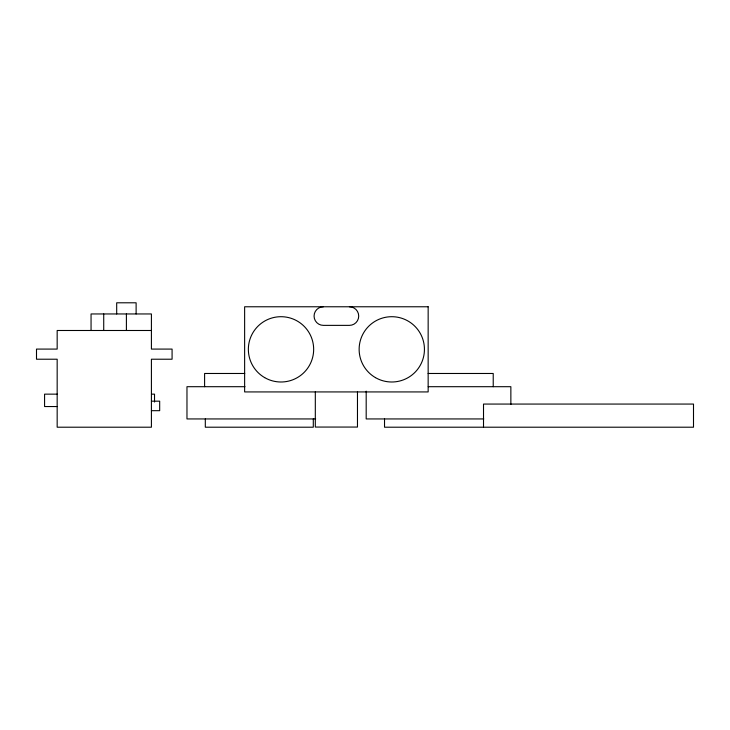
<?xml version="1.0" encoding="UTF-8"?>
<svg xmlns="http://www.w3.org/2000/svg" width="730" height="730" viewBox="0 0 730 730"><rect width="100%" height="100%" fill="white"/><g stroke="black" fill="none" stroke-linecap="round" stroke-linejoin="round"><path stroke-width="1.09" d="M151.411 330.489L57.168 330.489L57.168 349.086L36.5 349.086L36.5 359.215L57.168 359.215L57.168 427.205L151.411 427.205L151.411 359.215L172.079 359.215L172.079 349.086L151.411 349.086L151.411 313.955L91.058 313.955L91.058 330.489M244.751 373.477L204.601 373.477L204.601 386.699M428.108 373.477L493.224 373.477L493.224 386.699M244.988 386.699L186.971 386.699L186.971 418.938L315.679 418.938M428.209 386.699L510.863 386.699L510.863 404.493M57.241 394.145L44.576 394.145L44.576 406.546L57.241 406.546M152.032 394.145L154.523 394.145L154.523 402.029M151.411 401.171L159.678 401.171L159.678 410.68L151.411 410.68M483.762 418.938L366.186 418.938L366.186 391.152M483.515 427.205L483.515 404.064L693.5 404.064L693.5 427.205L384.527 427.205L384.527 418.938M357.472 391.818L357.472 427.059L315.314 427.059L315.314 391.818M313.298 418.938L313.298 427.205L205.312 427.205L205.312 418.938M136.118 313.955L136.118 302.795L116.691 302.795L116.691 313.955M126.4 313.955L126.4 330.489M103.724 313.955L103.724 330.489M323.372 306.773A9.298 9.298 0 0 0 314.073 316.072A9.298 9.298 0 0 0 323.372 325.37L349.415 325.37A9.298 9.298 0 0 0 358.713 316.072A9.298 9.298 0 0 0 349.415 306.773M428.154 306.773L244.632 306.773L244.632 391.928L428.154 391.928L428.154 306.773M264.68 377.629A32.658 32.658 0 0 0 313.663 349.351A32.658 32.658 0 0 0 264.68 321.072A32.658 32.658 0 0 0 264.68 377.629M375.457 377.629A32.658 32.658 0 0 0 424.44 349.351A32.658 32.658 0 0 0 375.457 321.072A32.658 32.658 0 0 0 375.457 377.629"/></g></svg>
